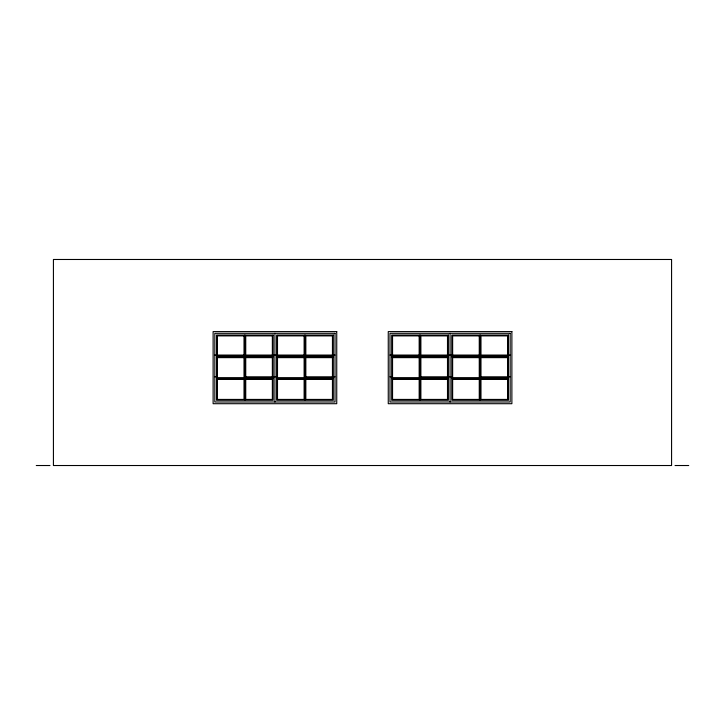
<?xml version="1.0" encoding="UTF-8"?>
<svg xmlns="http://www.w3.org/2000/svg" width="725" height="725" viewBox="0 0 725 725"><rect width="100%" height="100%" fill="white"/><g stroke="black" fill="none" stroke-linecap="round" stroke-linejoin="round"><path stroke-width="1.09" d="M214.827 355.06L244.878 355.06M246.6 355.06L304.98 355.06M306.693 355.06L335.022 355.06M389.978 355.06L420.02 355.06M421.742 355.06L480.122 355.06M481.835 355.06L510.173 355.06M216.548 356.772L273.207 356.772M276.642 356.772L333.31 356.772M391.69 356.772L448.358 356.772M451.793 356.772L508.452 356.772M214.827 376.81L216.548 376.81M244.878 376.81L276.642 376.81M304.98 376.81L335.022 376.81M389.978 376.81L391.69 376.81M420.02 376.81L451.793 376.81M480.122 376.81L510.173 376.81M216.548 378.522L273.207 378.522M276.642 378.522L333.31 378.522M391.69 378.522L448.358 378.522M451.793 378.522L508.452 378.522M36.268 465.522L49.98 465.522M675.029 465.522L688.732 465.522M480.122 335.022L480.122 400.272M450.071 333.31L450.071 401.994M420.02 335.022L420.02 400.272M304.98 335.022L304.98 400.272M274.929 333.31L274.929 401.994M244.878 335.022L244.878 400.272M671.577 259.478L53.423 259.478L53.423 465.522L671.577 465.522L671.577 259.478M336.744 331.588L213.114 331.588L213.114 403.707L336.744 403.707L336.744 331.588M511.886 331.588L388.256 331.588L388.256 403.707L511.886 403.707L511.886 331.588M335.022 333.31L214.827 333.31L214.827 401.994L335.022 401.994L335.022 333.31M510.173 333.31L389.978 333.31L389.978 401.994L510.173 401.994L510.173 333.31M273.207 335.022L216.548 335.022L216.548 400.272L273.207 400.272L273.207 335.022M333.31 335.022L276.642 335.022L276.642 400.272L333.31 400.272L333.31 335.022M448.358 335.022L391.69 335.022L391.69 400.272L448.358 400.272L448.358 335.022M508.452 335.022L451.793 335.022L451.793 400.272L508.452 400.272L508.452 335.022M244.017 335.883L217.4 335.883L217.4 355.921L244.017 355.921L244.017 335.883M272.355 335.883L245.739 335.883L245.739 355.921L272.355 355.921L272.355 335.883M304.119 335.883L277.503 335.883L277.503 355.921L304.119 355.921L304.119 335.883M332.449 335.883L305.832 335.883L305.832 355.921L332.449 355.921L332.449 335.883M419.168 335.883L392.551 335.883L392.551 355.921L419.168 355.921L419.168 335.883M447.497 335.883L420.881 335.883L420.881 355.921L447.497 355.921L447.497 335.883M479.261 335.883L452.645 335.883L452.645 355.921L479.261 355.921L479.261 335.883M507.6 335.883L480.983 335.883L480.983 355.921L507.6 355.921L507.6 335.883M244.017 357.633L217.4 357.633L217.4 377.671L244.017 377.671L244.017 357.633M272.355 357.633L245.739 357.633L245.739 377.671L272.355 377.671L272.355 357.633M304.119 357.633L277.503 357.633L277.503 377.671L304.119 377.671L304.119 357.633M332.449 357.633L305.832 357.633L305.832 377.671L332.449 377.671L332.449 357.633M419.168 357.633L392.551 357.633L392.551 377.671L419.168 377.671L419.168 357.633M447.497 357.633L420.881 357.633L420.881 377.671L447.497 377.671L447.497 357.633M479.261 357.633L452.645 357.633L452.645 377.671L479.261 377.671L479.261 357.633M507.6 357.633L480.983 357.633L480.983 377.671L507.6 377.671L507.6 357.633M244.017 379.383L217.4 379.383L217.4 399.421L244.017 399.421L244.017 379.383M272.355 379.383L245.739 379.383L245.739 399.421L272.355 399.421L272.355 379.383M304.119 379.383L277.503 379.383L277.503 399.421L304.119 399.421L304.119 379.383M332.449 379.383L305.832 379.383L305.832 399.421L332.449 399.421L332.449 379.383M419.168 379.383L392.551 379.383L392.551 399.421L419.168 399.421L419.168 379.383M447.497 379.383L420.881 379.383L420.881 399.421L447.497 399.421L447.497 379.383M479.261 379.383L452.645 379.383L452.645 399.421L479.261 399.421L479.261 379.383M507.6 379.383L480.983 379.383L480.983 399.421L507.6 399.421L507.6 379.383"/></g></svg>
